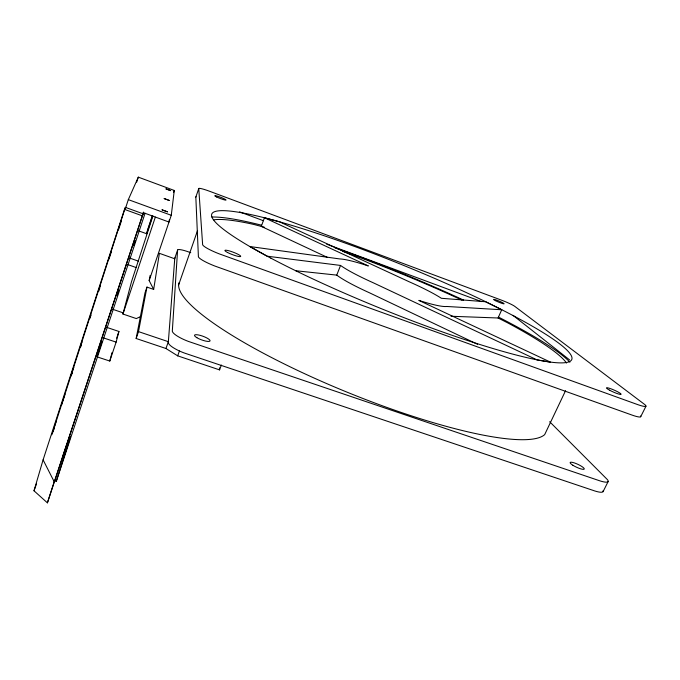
<?xml version="1.0" encoding="UTF-8"?>
<svg xmlns="http://www.w3.org/2000/svg" width="680" height="680" viewBox="0 0 680 680"><rect width="100%" height="100%" fill="white"/><g stroke="black" fill="none" stroke-linecap="round" stroke-linejoin="round"><path stroke-width="1.02" d="M190.748 252.705L188.751 251.982A11.671 1.929 20.3 0 0 177.599 250.053L172.346 330.582A19.924 4.734 20 0 0 188.19 341.343L599.76 480.811A16.643 3.408 25.1 0 0 607.197 479.409L549.669 421.727M177.599 250.053L174.777 258.273L168.334 342.014A19.856 4.938 19.9 0 0 184.059 352.92L594.711 490.935A16.592 3.562 25.3 0 0 603.092 490.688M221.365 365.05L219.58 369.886L177.684 355.852L165.963 348.508L136.153 338.504L144.993 292.91L146.965 287.087L153.663 289.416L149.167 280.585L171.275 215.296L174.275 190.459L138.312 177.148L128.316 199.631L125.689 207.706M169.26 219.972L168.988 222.046L143.157 212.594M153.663 289.416L159.392 253.325L174.734 258.782M149.167 280.585L150.119 275.476M136.153 338.504L138.499 331.619L146.965 287.087M138.465 230.809L146.566 233.716L147.058 231.761M101.83 341.802L96.866 356.796L109.778 361.046L116.127 342.125L118.923 331.466L106.454 327.275M140.123 316.795L136.297 318.572L122.944 314.032L131.52 281.639L152.889 216.044M109.778 361.046L112.047 352.563M143.089 213.792L47.404 502.851L34 490.79L43.095 459.858L124.491 209.381L125.383 207.366L143.089 213.792L142.452 215.883L124.491 209.381M51.825 434.8L125.383 207.366M54.273 480.709L56.287 481.312L70.559 436.424M47.404 502.851L54.561 480.649M52.513 432.777L56.126 421.676M61.37 405.526L64.983 394.425M70.89 376.252L73.84 367.175M80.41 346.987L82.05 341.938M89.922 317.713L90.907 314.687M99.441 288.447L100.428 285.422M108.953 259.182L111.256 252.11M118.473 229.908L121.422 220.822M53.21 431.256L54.196 428.23M71.561 374.816L72.547 371.79M80.418 347.599L81.396 344.582M89.922 318.376L90.907 315.35M98.77 291.159L99.756 288.133M136.671 182.18L138.312 177.148M54.409 481.661L143.548 212.092M133.501 245.642L135.158 240.635M117.189 295.324L118.838 290.343M56.287 481.312L145.061 213.282M147.305 230.783L152.26 215.917M146.566 233.716L152.618 215.577M122.944 314.032L155.346 217.09M116.671 338.198L118.923 331.466M62.398 457.546L66.886 444.236M173.638 192.363L174.275 190.459M640.568 416.024A16.983 2.405 24.1 0 1 632.502 415.242L215.016 266.101A20.357 3.357 20.5 0 1 198.39 256.317L195.831 197.081L198.756 188.572A11.874 1.258 20.8 0 1 209.822 191.352L501.738 300.254A11.22 1.113 22.6 0 1 514.769 306.365L644.742 404.541A17.043 2.244 23.9 0 1 637.798 404.642L219.368 253.912A20.434 3.128 20.6 0 1 202.606 244.29L198.756 188.572M178.695 284.75L197.446 230.86M165.963 348.508L168.359 341.692L138.499 331.619M177.684 355.852L179.427 350.957M34 490.79L36.533 483.82M450.985 316.251L498.066 317.993L501.729 309.765L485.622 301.758L441.388 298.291A60.784 7.48 22 0 0 409.199 281.784L279.438 221.782L264.444 217.753L261.281 226.389L327.377 257.389M295.724 270.742L336.745 275.111L340.552 265.438A60.784 7.48 22 0 0 373.464 282.872L536.919 359.83L550.46 362.125L418.846 300.399A60.784 7.48 22 0 0 446.675 306.468L501.729 309.765M565.556 390.702L544.688 434.596A198.373 38.675 22.1 0 1 341.538 389.895A198.373 38.675 22.1 0 1 179.061 282.685M603.083 491.64L608.107 481.627M640.688 416.729L645.957 406.24M340.552 265.438L267.206 256.207L249.9 246.542L339.762 258.935A60.784 7.48 22 0 1 368.33 265.94L264.444 217.753M264.282 227.171L253.436 224.357A194.854 26.223 22 0 0 213.715 219.835M103.147 337.798L116.127 342.125M112.582 309.255L123.106 312.834M129.395 257.975L138.286 261.111M127.406 264.469L136.102 267.521M128.316 199.631L171.275 215.296M239.573 211.862L263.339 220.677M326.697 244.188L481.483 301.614M477.555 344.301L369.452 292.782A60.614 8.032 22 0 1 336.745 275.111M498.066 317.993L507.484 322.753A194.854 26.223 22 0 1 566.525 363.026M512.992 315.341L569.593 359.907M43.095 459.858L54.4 482.137M219.385 367.82L219.58 369.886M174.777 258.273A11.636 2.014 20.2 0 1 175.159 257.848M195.831 197.081A11.849 1.351 20.7 0 1 196.163 196.826M211.922 217.022A201.926 27.208 22 0 1 261.613 225.216M334.892 247.809A201.926 27.208 22 0 1 463.607 300.118M498.661 317.186A201.926 27.208 22 0 1 569.917 362.159M342.805 251.328A194.854 26.223 22 0 1 462.017 300.161M167.484 211.828L162.087 209.856L167.484 211.828M169.175 200.421L164.194 198.585L169.175 200.421M170.637 190.621L166.005 188.912L170.637 190.621M270.895 258.171A194.123 24.233 22 0 0 567.91 362.176A194.123 24.233 22 0 0 336.32 239.929A194.123 24.233 22 0 0 270.895 258.171M227.477 252.458A8.475 1.283 20.7 0 0 240.567 256.555A8.475 1.283 20.7 0 0 230.367 251.209A8.475 1.283 20.7 0 0 227.477 252.458M216.58 196.945A6.052 0.646 20.9 0 0 225.955 200.115A6.052 0.646 20.9 0 0 218.781 196.605A6.052 0.646 20.9 0 0 216.58 196.945M495.388 300.637A5.67 0.57 22.5 0 0 504.024 303.841A5.67 0.57 22.5 0 0 497.267 300.356A5.67 0.57 22.5 0 0 495.388 300.637M609.569 390.192A7.982 1.045 23.8 0 0 621.078 394.341A7.982 1.045 23.8 0 0 610.742 388.73A7.982 1.045 23.8 0 0 609.569 390.192M196.894 337.705A8.262 1.938 20.1 0 0 209.848 341.164A8.262 1.938 20.1 0 0 200.124 335.35A8.262 1.938 20.1 0 0 196.894 337.705M572.883 465.264A7.794 1.598 24.9 0 0 584.239 469.106A7.794 1.598 24.9 0 0 574.464 462.952A7.794 1.598 24.9 0 0 572.883 465.264"/></g></svg>
